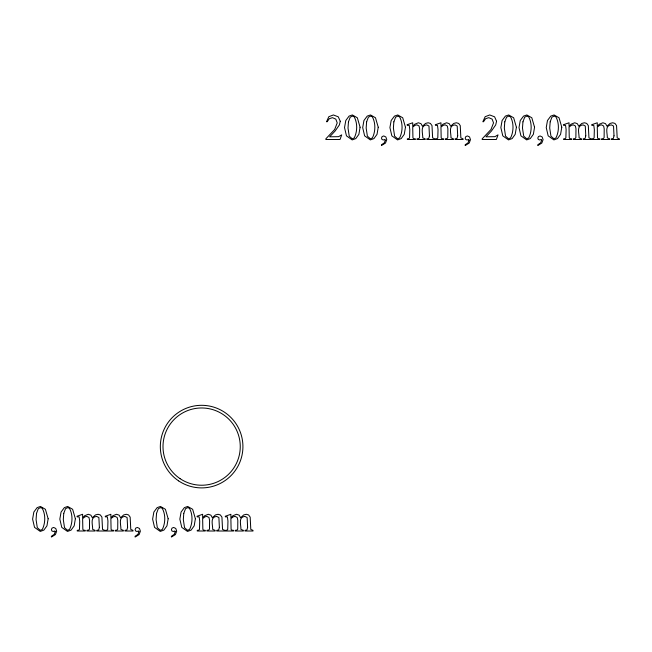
<?xml version="1.0" encoding="UTF-8"?>
<svg xmlns="http://www.w3.org/2000/svg" width="652" height="652" viewBox="0 0 652 652"><rect width="100%" height="100%" fill="white"/><g stroke="black" fill="none" stroke-linecap="round" stroke-linejoin="round"><path stroke-width="0.98" d="M99.365 527.329L98.705 529.954L96.74 530.361L96.74 531.005L104.752 531.005L104.752 530.361L102.535 529.424L101.916 517.117L100.326 514.95L98.028 514.281L95.445 514.95L92.356 517.745L90.889 515.17L88.264 514.281L84.719 515.699L82.625 517.745L82.625 514.281L76.969 516.27L77.238 516.906L79.153 516.865L79.699 521.127L79.471 529.359L78.794 530.125L77.238 530.361L77.238 531.005L85.265 531.005L85.265 530.361L83.505 530.125L82.845 529.408L82.625 518.625L84.899 516.873L86.789 516.36L88.974 517.492L89.56 520.345L89.471 529.09L88.77 530.043L86.92 530.361L86.92 531.005L95.127 531.005L95.127 530.361L92.665 529.408C92.845 524.852 89.715 516.963 96.667 516.408L98.884 517.549L99.365 527.329M127.605 527.329L126.944 529.954L124.98 530.361L124.98 531.005L132.992 531.005L132.992 530.361L130.775 529.424L130.155 517.117L128.566 514.95L126.268 514.281L123.684 514.95L120.596 517.745L119.129 515.17L116.504 514.281L112.959 515.699L110.864 517.745L110.864 514.281L105.208 516.27L105.477 516.906L107.393 516.865L107.939 521.127L107.71 529.359L107.034 530.125L105.477 530.361L105.477 531.005L113.505 531.005L113.505 530.361L111.745 530.125L111.085 529.408L110.864 518.625L113.138 516.873L115.029 516.36L117.213 517.492L117.8 520.345L117.71 529.09L117.01 530.043L115.16 530.361L115.16 531.005L123.367 531.005L123.367 530.361L120.913 529.408C121.085 524.852 117.955 516.963 124.907 516.408L127.124 517.549L127.605 527.329M219.374 527.329L218.722 529.954L216.749 530.361L216.749 531.005L224.769 531.005L224.769 530.361L222.552 529.424L221.933 517.117L220.343 514.95L218.045 514.281L215.462 514.95L212.373 517.745L210.906 515.17L208.281 514.281L204.736 515.699L202.642 517.745L202.642 514.281L196.985 516.27L197.254 516.906L199.17 516.865L199.716 521.127L199.488 529.359L198.811 530.125L197.254 530.361L197.254 531.005L205.282 531.005L205.282 530.361L203.522 530.125L202.862 529.408L202.642 518.625L204.907 516.873L206.806 516.36L208.99 517.492L209.577 520.345L209.488 529.09L208.787 530.043L206.928 530.361L206.928 531.005L215.144 531.005L215.144 530.361L212.682 529.408C212.862 524.852 209.732 516.963 216.684 516.408L218.901 517.549L219.374 527.329M247.613 527.329L246.961 529.954L244.989 530.361L244.989 531.005L253.009 531.005L253.009 530.361L250.792 529.424L250.172 517.117L248.583 514.95L246.285 514.281L243.701 514.95L240.612 517.745L239.145 515.17L236.521 514.281L232.976 515.699L230.881 517.745L230.881 514.281L225.225 516.27L225.494 516.906L227.409 516.865L227.955 521.127L227.727 529.359L227.051 530.125L225.494 530.361L225.494 531.005L233.522 531.005L233.522 530.361L231.762 530.125L231.101 529.408L230.881 518.625L233.147 516.873L235.046 516.36L237.23 517.492L237.817 520.345L237.727 529.09L237.026 530.043L235.168 530.361L235.168 531.005L243.383 531.005L243.383 530.361L240.922 529.408C241.101 524.852 237.972 516.963 244.924 516.408L247.141 517.549L247.613 527.329M429.448 135.82L428.796 138.444L426.824 138.852L426.824 139.487L434.843 139.487L434.843 138.852L432.626 137.906L431.999 125.608L430.418 123.432L428.119 122.772L425.536 123.432L422.447 126.227L420.98 123.66L418.356 122.772L414.811 124.19L412.716 126.227L412.716 122.772L407.06 124.76L407.329 125.396L409.244 125.347L409.79 129.618L409.562 137.849L408.885 138.607L407.329 138.852L407.329 139.487L415.357 139.487L415.357 138.852L413.596 138.607L412.936 137.89L412.716 127.116L414.982 125.355L416.881 124.842L419.065 125.983L419.643 128.835L419.562 137.572L418.861 138.534L417.003 138.852L417.003 139.487L425.21 139.487L425.21 138.852L422.757 137.89C422.936 133.334 419.806 125.453 426.758 124.899L428.975 126.032L429.448 135.82M457.688 135.82L457.036 138.444L455.063 138.852L455.063 139.487L463.083 139.487L463.083 138.852L460.866 137.906L460.247 125.608L458.658 123.432L456.359 122.772L453.776 123.432L450.687 126.227L449.22 123.66L446.596 122.772L443.05 124.19L440.956 126.227L440.956 122.772L435.3 124.76L435.569 125.396L437.484 125.347L438.03 129.618L437.802 137.849L437.125 138.607L435.569 138.852L435.569 139.487L443.596 139.487L443.596 138.852L441.836 138.607L441.176 137.89L440.956 127.116L443.221 125.355L445.12 124.842L447.305 125.983L447.883 128.835L447.802 137.572L447.101 138.534L445.243 138.852L445.243 139.487L453.45 139.487L453.45 138.852L450.997 137.89C451.176 133.334 448.046 125.453 454.998 124.899L457.215 126.032L457.688 135.82M585.773 135.82L585.113 138.444L583.149 138.852L583.149 139.487L591.16 139.487L591.16 138.852L588.943 137.906L588.324 125.608L586.735 123.432L584.445 122.772L581.853 123.432L578.772 126.227L577.297 123.66L574.673 122.772L571.128 124.19L569.033 126.227L569.033 122.772L563.385 124.76L563.646 125.396L565.561 125.347L566.115 129.618L565.879 137.849L565.211 138.607L563.646 138.852L563.646 139.487L571.674 139.487L571.674 138.852L569.913 138.607L569.261 137.89L569.033 127.116L571.307 125.355L573.206 124.842L575.382 125.983L575.969 128.835L575.879 137.572L575.178 138.534L573.328 138.852L573.328 139.487L581.535 139.487L581.535 138.852L579.082 137.89C579.253 133.334 576.123 125.453 583.075 124.899L585.292 126.032L585.773 135.82M614.013 135.82L613.353 138.444L611.389 138.852L611.389 139.487L619.4 139.487L619.4 138.852L617.183 137.906L616.564 125.608L614.975 123.432L612.684 122.772L610.093 123.432L607.012 126.227L605.537 123.66L602.913 122.772L599.367 124.19L597.273 126.227L597.273 122.772L591.625 124.76L591.886 125.396L593.801 125.347L594.355 129.618L594.119 137.849L593.45 138.607L591.886 138.852L591.886 139.487L599.921 139.487L599.921 138.852L598.153 138.607L597.501 137.89L597.273 127.116L599.547 125.355L601.446 124.842L603.622 125.983L604.208 128.835L604.119 137.572L603.418 138.534L601.568 138.852L601.568 139.487L609.775 139.487L609.775 138.852L607.322 137.89C607.493 133.334 604.363 125.453 611.315 124.899L613.532 126.032L614.013 135.82M36.536 513.344L36.072 519.571L37.294 527.672L40.31 530.312L42.298 529.448C45.485 523.181 45.697 514.42 42.176 508.226L40.416 507.639L38.272 508.715L36.536 513.344M63.766 513.344L63.301 519.571L64.524 527.672L67.539 530.312L69.528 529.448C72.714 523.181 72.926 514.42 69.405 508.226L67.645 507.639L65.502 508.715L63.766 513.344M156.553 513.344L156.089 519.571L157.311 527.672L160.327 530.312L162.315 529.448C165.502 523.181 165.714 514.42 162.185 508.226L160.433 507.639L158.289 508.715L156.553 513.344M183.782 513.344L183.318 519.571L184.54 527.672L187.556 530.312L189.545 529.448C192.731 523.181 192.943 514.42 189.414 508.226L187.662 507.639L185.518 508.715L183.782 513.344M348.47 121.834L348.013 128.053L349.236 136.154L352.243 138.794L354.232 137.939C357.426 131.663 357.63 122.902 354.109 116.708L352.357 116.121L350.205 117.205L348.47 121.834M366.628 121.834L366.163 128.053L367.386 136.154L370.401 138.794L372.382 137.939C375.576 131.663 375.78 122.902 372.259 116.708L370.507 116.121L368.364 117.205L366.628 121.834M393.857 121.834L393.392 128.053L394.615 136.154L397.63 138.794L399.611 137.939C402.806 131.663 403.009 122.902 399.489 116.708L397.736 116.121L395.593 117.205L393.857 121.834M504.795 121.834L504.33 128.053L505.553 136.154L508.568 138.794L510.557 137.939C513.743 131.663 513.955 122.902 510.426 116.708L508.674 116.121L506.531 117.205L504.795 121.834M522.945 121.834L522.48 128.053L523.711 136.154L526.718 138.794L528.707 137.939C531.902 131.663 532.105 122.902 528.585 116.708L526.824 116.121L524.681 117.205L522.945 121.834M550.174 121.834L549.709 128.053L550.94 136.154L553.947 138.794L555.936 137.939C559.131 131.663 559.334 122.902 555.814 116.708L554.053 116.121L551.91 117.205L550.174 121.834M48.15 518.756L46.944 525.862L43.863 530.109L40.261 531.429L34.532 527.37L32.6 519.122L33.839 512.04L37.14 507.623L40.432 506.465L45.395 509.285L48.15 518.756M75.379 518.756L74.173 525.862L71.092 530.109L67.49 531.429L61.761 527.37L59.829 519.122L61.068 512.04L64.369 507.623L67.661 506.465L72.625 509.285L75.379 518.756M168.159 518.756L166.953 525.862L163.88 530.109L160.27 531.429L154.548 527.37L152.617 519.122L153.856 512.04L157.156 507.623L160.449 506.465L165.412 509.285L168.159 518.756M195.388 518.756L194.182 525.862L191.109 530.109L187.499 531.429L181.778 527.37L179.846 519.122L181.085 512.04L184.386 507.623L187.678 506.465L192.642 509.285L195.388 518.756M360.083 127.238L358.877 134.345L355.805 138.591L352.194 139.911L346.465 135.852L344.533 127.613L345.78 120.53L349.073 116.105L352.373 114.956L357.337 117.776L360.083 127.238M378.233 127.238L377.027 134.345L373.955 138.591L370.344 139.911L364.623 135.852L362.691 127.613L363.93 120.53L367.223 116.105L370.523 114.956L375.487 117.776L378.233 127.238M405.462 127.238L404.256 134.345L401.184 138.591L397.573 139.911L391.852 135.852L389.92 127.613L391.159 120.53L394.46 116.105L397.753 114.956L402.716 117.776L405.462 127.238M516.4 127.238L515.194 134.345L512.122 138.591L508.511 139.911L502.79 135.852L500.858 127.613L502.097 120.53L505.398 116.105L508.69 114.956L513.654 117.776L516.4 127.238M534.558 127.238L533.352 134.345L530.272 138.591L526.669 139.911L520.94 135.852L519.008 127.613L520.247 120.53L523.548 116.105L526.849 114.956L531.812 117.776L534.558 127.238M561.788 127.238L560.581 134.345L557.501 138.591L553.898 139.911L548.169 135.852L546.237 127.613L547.476 120.53L550.777 116.105L554.078 114.956L559.041 117.776L561.788 127.238M340.246 121.264L339.399 124.915L335.136 130.995L329.627 136.814L338.592 136.667L341.713 134.858L340.034 139.487L325.853 139.487L325.853 138.835L334.663 129.504L337.214 122.894L335.813 119.137L332.463 117.662L329.284 118.705L327.198 121.745L326.546 121.745L328.82 116.708L333.4 114.956L338.29 116.83L340.246 121.264M496.563 121.264L495.716 124.915L491.461 130.995L485.944 136.814L494.909 136.667L498.038 134.858L496.351 139.487L482.17 139.487L482.17 138.835L490.98 129.504L493.531 122.894L492.138 119.137L488.78 117.662L485.601 118.705L483.515 121.745L482.863 121.745L485.145 116.708L489.725 114.956L494.607 116.83L496.563 121.264M55.216 531.714L54.222 534.395L51.394 536.27L51.394 537.044L55.404 534.575L56.675 531.176L55.762 528.479L53.676 527.46L52.054 528.079L51.394 529.563L51.907 530.981L53.285 531.502L54.809 530.981L55.216 531.714M138.933 531.714L137.931 534.395L135.103 536.27L135.103 537.044L139.112 534.575L140.384 531.176L139.471 528.479L137.385 527.46L135.763 528.079L135.103 529.563L135.616 530.981L136.993 531.502L138.526 530.981L138.933 531.714M175.233 531.714L174.231 534.395L171.403 536.27L171.403 537.044L175.421 534.575L176.692 531.176L175.779 528.479L173.693 527.46L172.071 528.079L171.403 529.563L171.924 530.981L173.302 531.502L174.826 530.981L175.233 531.714M385.308 140.196L384.305 142.886L381.477 144.752L381.477 145.535L385.495 143.057L386.766 139.667L385.845 136.961L383.767 135.942L382.145 136.561L381.477 138.053L381.99 139.471L383.376 139.984L384.9 139.471L385.308 140.196M469.016 140.196L468.014 142.886L465.186 144.752L465.186 145.535L469.204 143.057L470.475 139.667L469.562 136.961L467.476 135.942L465.854 136.561L465.186 138.053L465.699 139.471L467.085 139.984L468.609 139.471L469.016 140.196M541.633 140.196L540.63 142.886L537.802 144.752L537.802 145.535L541.812 143.057L543.083 139.667L542.171 136.961L540.084 135.942L538.462 136.561L537.802 138.053L538.316 139.471L539.701 139.984L541.225 139.471L541.633 140.196M178.542 480.842A41.296 41.296 0 0 0 242.821 449.472A41.296 41.296 0 0 0 183.522 409.489A41.296 41.296 0 0 0 178.542 480.842M180.034 478.633A38.631 38.631 0 0 0 240.164 449.293A38.631 38.631 0 0 0 184.687 411.885A38.631 38.631 0 0 0 180.034 478.633"/></g></svg>
